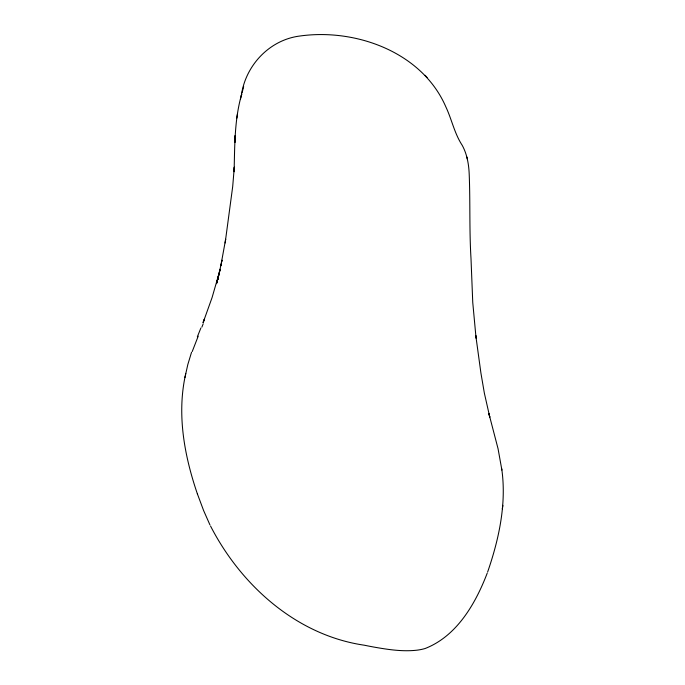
<?xml version="1.0" encoding="UTF-8"?>
<svg xmlns="http://www.w3.org/2000/svg" width="685" height="685" viewBox="0 0 685 685"><rect width="100%" height="100%" fill="white"/><g stroke="black" fill="none" stroke-linecap="round" stroke-linejoin="round"><path stroke-width="1.03" d="M185.241 375.945C176.876 415.47 184.556 456.381 197.434 494.039M475.938 336.78L472.753 302.453L470.997 258.442C469.268 230.28 470.347 202.066 469.191 173.904C468.763 164.032 467.007 154.031 462.195 145.28C454.42 133.447 451.775 119.37 445.781 106.714C422.088 52.163 355.84 28.171 299.919 36.014C269.325 39.833 245.264 65.691 241.3 95.772L241.762 93.948C234.373 119.216 234.792 145.708 234.099 171.764L234.304 167.131L232.694 186.568L225.433 240.803M225.117 242.969L225.656 239.262L220.827 265.72L222.008 260.206L221.76 261.345M237.532 113.436L236.83 118.12M184.907 377.598L187.81 364.566L191.535 352.304M185.378 375.226L185.738 373.436M221.05 264.667L217.462 280.114M241.325 95.652L240.426 99.197M216.914 282.288L218.104 277.553L216.854 282.528M219.628 271.68L220.245 269.214L212.085 297.555L203.188 322.37L204.515 319.005L203.907 320.529M242.165 92.415L243.663 86.541M218.481 276.192L219.072 273.837L216.546 283.684L218.669 275.456M218.986 274.205L219.303 272.947M217.368 280.439L217.856 278.581L217.693 279.197M487.609 572.078C498.997 539.086 506.712 503.758 501.72 468.763M487.215 573.174C475.527 603.656 456.895 636.117 425.12 648.515A48.644 28.453 14.4 0 1 417.045 650.176C402.566 651.82 388.01 649.568 373.77 647.051A275.738 161.292 14.4 0 1 364.317 645.21C296.596 635.303 241.034 585.41 210.543 526.046M192.22 351.559L198.213 336.172M203.214 323.765L201.878 327.139M197.34 336.815L200.885 328.012M203.06 322.661L203.787 320.845M427.097 77.542L425.128 75.299M209.944 524.898L203.591 510.496L197.366 493.825M466.853 157.011L467.341 159.074M501.891 470.064L498.055 448.735L488.902 413.603L489.792 417.165L484.363 393.156L480.93 373.119L475.775 335.496L476.126 338.356M235.058 137.608L234.844 142.386L235.058 137.608M235.16 135.647L234.929 140.425L235.16 135.647M502.499 507.765L502.405 508.929L502.721 505.333L502.499 507.765"/></g></svg>
